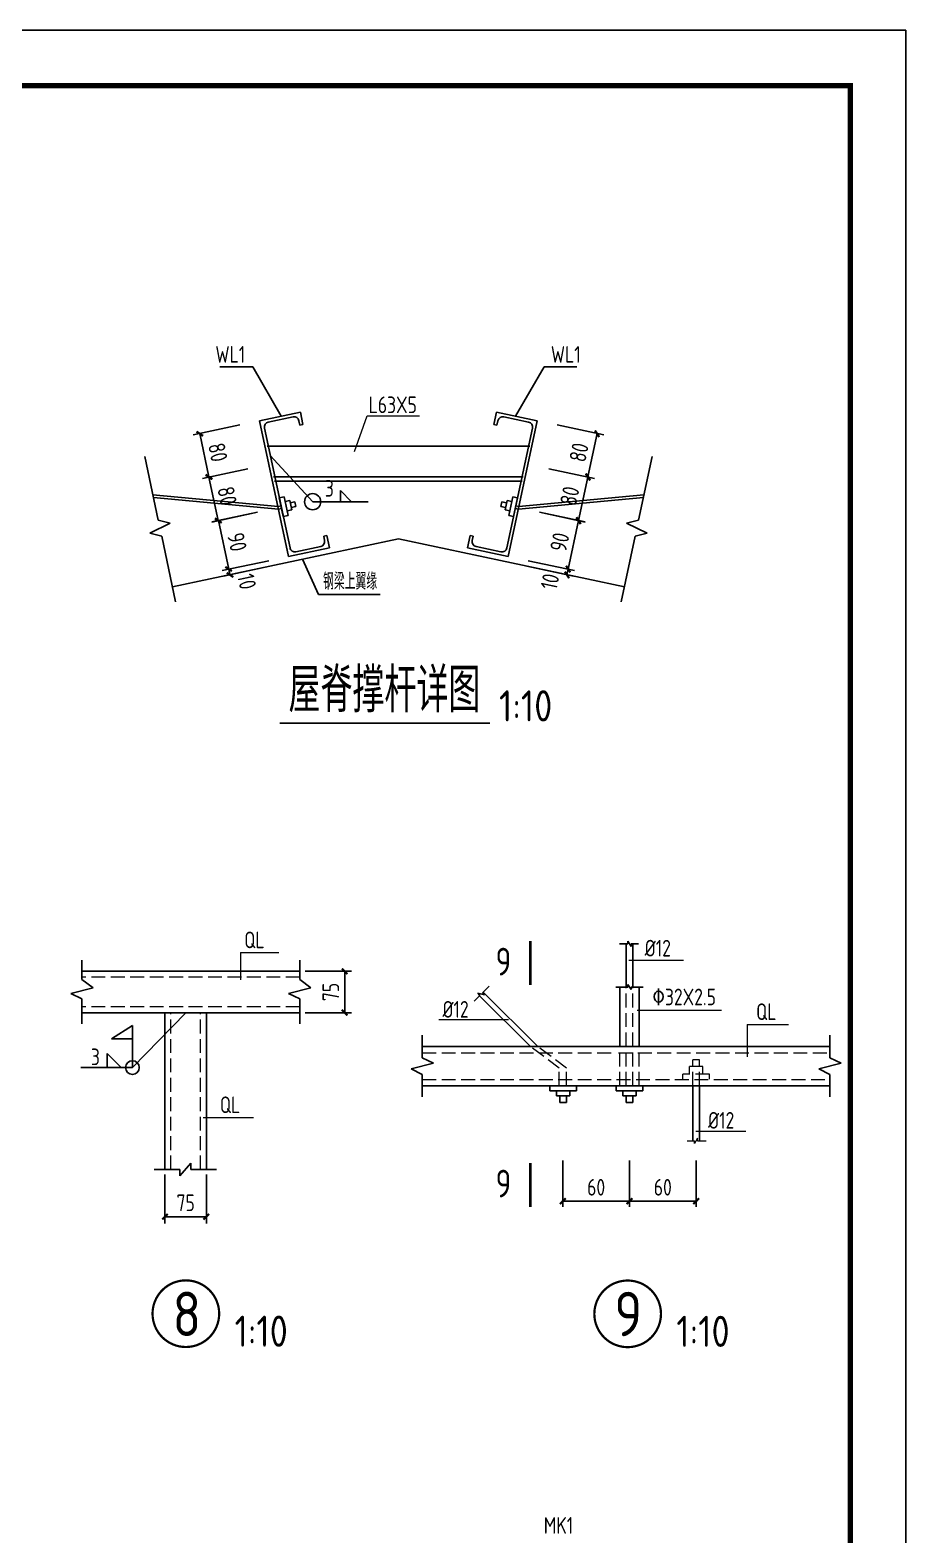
# Model space of a CAD drawing. Header units: millimetres. Extents: x 866561 to 876967, y 40200 to 44891.
# Drawn here: x 874842.7 to 875000.4, y 40531.2 to 40802.1 of the extents above; entities that cross this region are included whole.
import ezdxf

# ---------------------------------------------------------------- set-up
doc = ezdxf.new("R2010")
doc.units = ezdxf.units.MM
doc.header["$LTSCALE"] = 1000
doc.header["$MEASUREMENT"] = 0
doc.linetypes.add('DASH', pattern=[0.35, 0.25, -0.1])
for name, color, linetype, lineweight in [('1', 4, 'Continuous', 70), ('D3', 62, 'Continuous', 9), ('LZ', 64, 'Continuous', 9), ('数字', 3, 'Continuous', 9)]:
    doc.layers.add(name, color=color, linetype=linetype, lineweight=lineweight)
for name, color, linetype in [('D1', 112, 'Continuous'), ('D2', 6, 'Continuous'), ('DIM', 7, 'Continuous'), ('DRAWING0', 112, 'Continuous'), ('PUB_DIM', 3, 'Continuous'), ('THIN', 7, 'Continuous'), ('文字', 7, 'Continuous'), ('桩', 6, 'Continuous')]:
    doc.layers.add(name, color=color, linetype=linetype)
doc.styles.add('GBHZ', font='gbenor.shx', dxfattribs={"width": 0.9, "bigfont": 'gbcbig.shx'})
doc.dimstyles.new('100', dxfattribs={"dimscale": 0, "dimtxt": 3, "dimasz": 0.01, "dimexe": 1, "dimexo": 2, "dimgap": 1, "dimtad": 1, "dimdec": 0, "dimlfac": 100, "dimdsep": 46, "dimtxsty": 'GBHZ', "dimblk": 'JT', "dimcen": -2.5, "dimclrd": 7, "dimclre": 7, "dimclrt": 7, "dimadec": 0, "dimazin": 0, "dimtfac": 1, "dimtdec": 0, "dimtix": 1, "dimtmove": 2, "dimatfit": 3, "dimldrblk": 'JT', "dimfxl": 0, "dimtolj": 1, "dimlwd": -1, "dimlwe": -1, "dimarcsym": 0})
doc.dimstyles.new('Y10', dxfattribs={"dimscale": 0, "dimtxt": 3, "dimasz": 0.01, "dimexe": 1.2, "dimexo": 1, "dimgap": 1, "dimtad": 1, "dimdec": 0, "dimlfac": 10, "dimzin": 0, "dimdsep": 46, "dimtxsty": 'GBHZ', "dimblk1": 'DX', "dimblk2": 'DX', "dimsah": 1, "dimcen": 0.09, "dimdle": 1, "dimadec": 0, "dimazin": 0, "dimtfac": 1, "dimtdec": 0, "dimtix": 1, "dimtmove": 2, "dimatfit": 3, "dimldrblk": 'DX', "dimfxl": 0, "dimtolj": 1, "dimtzin": 0, "dimarcsym": 0})

# ---------------------------------------------------------------- blocks, each defined once
blk = doc.blocks.new('DX')
at = {"color": 0, "linetype": 'ByBlock', "const_width": 40}
blk.add_lwpolyline([(-54, -51), (46, 49)], dxfattribs=at)
blk = doc.blocks.new('*D715')
at = {"layer": 'Defpoints', "color": 0, "linetype": 'ByBlock'}
for p in [(874884.57, 40715.52), (874876.55, 40713.81), (874886.62, 40706.79)]:
    blk.add_point(p, dxfattribs=at)
at = {"layer": 'dim', "color": 0, "linetype": 'ByBlock', "lineweight": -2}
for p, q in [((874883.59, 40715.31), (874875.38, 40713.56)), ((874878.42, 40705.06), (874876.56, 40713.8)), ((874885.65, 40706.58), (874877.24, 40704.8))]:
    blk.add_line(p, q, dxfattribs=at)
at = {"layer": 'dim', "color": 0, "linetype": 'ByBlock', "lineweight": -2, "xscale": 0.01, "yscale": 0.01, "zscale": 0.01}
for p, rotation in [((874876.55, 40713.81), 102.0171866415808), ((874878.42, 40705.05), 282.0171866415808)]:
    blk.add_blockref('DX', p, dxfattribs=dict(at, rotation=rotation))
at = {"layer": 'dim', "color": 0, "linetype": 'ByBlock', "insert": (874879.93, 40709.95), "char_height": 3, "attachment_point": 5, "rotation": 282.0172, "style": 'GBHZ'}
blk.add_mtext('\\A1;90', dxfattribs=at)
blk = doc.blocks.new('*D716')
at = {"layer": 'Defpoints', "color": 0, "linetype": 'ByBlock'}
for p in [(874882.86, 40723.37), (874874.86, 40721.67), (874884.57, 40715.52)]:
    blk.add_point(p, dxfattribs=at)
at = {"layer": 'dim', "color": 0, "linetype": 'ByBlock', "lineweight": -2}
for p, q in [((874881.88, 40723.16), (874873.68, 40721.42)), ((874876.53, 40713.81), (874874.86, 40721.66)), ((874883.59, 40715.31), (874875.36, 40713.55))]:
    blk.add_line(p, q, dxfattribs=at)
at = {"layer": 'dim', "color": 0, "linetype": 'ByBlock', "lineweight": -2, "xscale": 0.01, "yscale": 0.01, "zscale": 0.01}
for p, rotation in [((874874.86, 40721.67), 102.0171866415808), ((874876.53, 40713.8), 282.0171866415808)]:
    blk.add_blockref('DX', p, dxfattribs=dict(at, rotation=rotation))
at = {"layer": 'dim', "color": 0, "linetype": 'ByBlock', "insert": (874878.14, 40718.26), "char_height": 3, "attachment_point": 5, "rotation": 282.0172, "style": 'GBHZ'}
blk.add_mtext('\\A1;80', dxfattribs=at)
blk = doc.blocks.new('*D717')
at = {"layer": 'Defpoints', "color": 0, "linetype": 'ByBlock'}
for p in [(874881.4, 40731.24), (874873.19, 40729.49), (874882.86, 40723.37)]:
    blk.add_point(p, dxfattribs=at)
at = {"layer": 'dim', "color": 0, "linetype": 'ByBlock', "lineweight": -2}
for p, q in [((874880.42, 40731.03), (874872.02, 40729.24)), ((874874.85, 40721.68), (874873.19, 40729.48)), ((874881.88, 40723.16), (874873.68, 40721.42))]:
    blk.add_line(p, q, dxfattribs=at)
at = {"layer": 'dim', "color": 0, "linetype": 'ByBlock', "lineweight": -2, "xscale": 0.01, "yscale": 0.01, "zscale": 0.01}
for p, rotation in [((874873.19, 40729.49), 102.0171866415808), ((874874.86, 40721.67), 282.0171866415808)]:
    blk.add_blockref('DX', p, dxfattribs=dict(at, rotation=rotation))
at = {"layer": 'dim', "color": 0, "linetype": 'ByBlock', "insert": (874876.47, 40726.1), "char_height": 3, "attachment_point": 5, "rotation": 282.0172, "style": 'GBHZ'}
blk.add_mtext('\\A1;80', dxfattribs=at)
blk = doc.blocks.new('*D718')
at = {"layer": 'Defpoints', "color": 0, "linetype": 'ByBlock'}
for p in [(874886.62, 40706.79), (874878.63, 40704.07), (874886.83, 40705.81)]:
    blk.add_point(p, dxfattribs=at)
at = {"layer": 'dim', "color": 0, "linetype": 'ByBlock', "lineweight": -2}
for p, q in [((874885.65, 40706.58), (874877.24, 40704.8)), ((874885.85, 40705.61), (874877.45, 40703.82)), ((874878.42, 40705.06), (874878.41, 40705.07)), ((874878.42, 40705.05), (874878.63, 40704.07)), ((874878.63, 40704.06), (874878.63, 40704.05))]:
    blk.add_line(p, q, dxfattribs=at)
at = {"layer": 'dim', "color": 0, "linetype": 'ByBlock', "lineweight": -2, "xscale": 0.01, "yscale": 0.01, "zscale": 0.01}
for p, rotation in [((874878.42, 40705.05), 282.0171866415808), ((874878.63, 40704.07), 102.0171866415808)]:
    blk.add_blockref('DX', p, dxfattribs=dict(at, rotation=rotation))
at = {"layer": 'dim', "color": 0, "linetype": 'ByBlock', "insert": (874881.69, 40702.84), "char_height": 3, "attachment_point": 5, "rotation": 282.0172, "style": 'GBHZ'}
blk.add_mtext('\\A1;10', dxfattribs=at)
blk = doc.blocks.new('*D825')
at = {"layer": 'Defpoints', "color": 0, "linetype": 'ByBlock'}
for p in [(874933.38, 40715.52), (874941.4, 40713.81), (874931.33, 40706.79)]:
    blk.add_point(p, dxfattribs=at)
at = {"layer": 'dim', "color": 0, "linetype": 'ByBlock', "lineweight": -2}
for p, q in [((874934.36, 40715.31), (874942.58, 40713.56)), ((874939.54, 40705.06), (874941.4, 40713.8)), ((874932.31, 40706.58), (874940.71, 40704.8))]:
    blk.add_line(p, q, dxfattribs=at)
at = {"layer": 'dim', "color": 0, "linetype": 'ByBlock', "lineweight": -2, "xscale": 0.01, "yscale": 0.01, "zscale": 0.01}
for p, rotation in [((874941.4, 40713.81), 77.9828133649419), ((874939.54, 40705.05), 257.9828133649419)]:
    blk.add_blockref('DX', p, dxfattribs=dict(at, rotation=rotation))
at = {"layer": 'dim', "color": 0, "linetype": 'ByBlock', "insert": (874938.02, 40709.95), "char_height": 3, "attachment_point": 5, "rotation": 77.9828, "style": 'GBHZ'}
blk.add_mtext('\\A1;90', dxfattribs=at)
blk = doc.blocks.new('*D826')
at = {"layer": 'Defpoints', "color": 0, "linetype": 'ByBlock'}
for p in [(874935.1, 40723.37), (874943.1, 40721.67), (874933.38, 40715.52)]:
    blk.add_point(p, dxfattribs=at)
at = {"layer": 'dim', "color": 0, "linetype": 'ByBlock', "lineweight": -2}
for p, q in [((874936.07, 40723.16), (874944.27, 40721.42)), ((874941.43, 40713.81), (874943.1, 40721.66)), ((874934.36, 40715.31), (874942.6, 40713.55))]:
    blk.add_line(p, q, dxfattribs=at)
at = {"layer": 'dim', "color": 0, "linetype": 'ByBlock', "lineweight": -2, "xscale": 0.01, "yscale": 0.01, "zscale": 0.01}
for p, rotation in [((874943.1, 40721.67), 77.9828133649419), ((874941.42, 40713.8), 257.9828133649419)]:
    blk.add_blockref('DX', p, dxfattribs=dict(at, rotation=rotation))
at = {"layer": 'dim', "color": 0, "linetype": 'ByBlock', "insert": (874939.82, 40718.26), "char_height": 3, "attachment_point": 5, "rotation": 77.9828, "style": 'GBHZ'}
blk.add_mtext('\\A1;80', dxfattribs=at)
blk = doc.blocks.new('*D827')
at = {"layer": 'Defpoints', "color": 0, "linetype": 'ByBlock'}
for p in [(874936.56, 40731.24), (874944.76, 40729.49), (874935.1, 40723.37)]:
    blk.add_point(p, dxfattribs=at)
at = {"layer": 'dim', "color": 0, "linetype": 'ByBlock', "lineweight": -2}
for p, q in [((874937.54, 40731.03), (874945.94, 40729.24)), ((874943.1, 40721.68), (874944.76, 40729.48)), ((874936.07, 40723.16), (874944.27, 40721.42))]:
    blk.add_line(p, q, dxfattribs=at)
at = {"layer": 'dim', "color": 0, "linetype": 'ByBlock', "lineweight": -2, "xscale": 0.01, "yscale": 0.01, "zscale": 0.01}
for p, rotation in [((874944.76, 40729.49), 77.9828133649419), ((874943.1, 40721.67), 257.9828133649419)]:
    blk.add_blockref('DX', p, dxfattribs=dict(at, rotation=rotation))
at = {"layer": 'dim', "color": 0, "linetype": 'ByBlock', "insert": (874941.49, 40726.1), "char_height": 3, "attachment_point": 5, "rotation": 77.9828, "style": 'GBHZ'}
blk.add_mtext('\\A1;80', dxfattribs=at)
blk = doc.blocks.new('*D828')
at = {"layer": 'Defpoints', "color": 0, "linetype": 'ByBlock'}
for p in [(874931.33, 40706.79), (874931.12, 40705.81), (874939.33, 40704.07)]:
    blk.add_point(p, dxfattribs=at)
at = {"layer": 'dim', "color": 0, "linetype": 'ByBlock', "lineweight": -2}
for p, q in [((874932.31, 40706.58), (874940.71, 40704.8)), ((874932.1, 40705.61), (874940.5, 40703.82)), ((874939.33, 40704.06), (874939.32, 40704.05)), ((874939.54, 40705.05), (874939.33, 40704.07)), ((874939.54, 40705.06), (874939.54, 40705.07))]:
    blk.add_line(p, q, dxfattribs=at)
at = {"layer": 'dim', "color": 0, "linetype": 'ByBlock', "lineweight": -2, "xscale": 0.01, "yscale": 0.01, "zscale": 0.01}
for p, rotation in [((874939.33, 40704.07), 77.98281336494192), ((874939.54, 40705.05), 257.9828133649419)]:
    blk.add_blockref('DX', p, dxfattribs=dict(at, rotation=rotation))
at = {"layer": 'dim', "color": 0, "linetype": 'ByBlock', "insert": (874936.26, 40702.84), "char_height": 3, "attachment_point": 5, "rotation": 77.9828, "style": 'GBHZ'}
blk.add_mtext('\\A1;10', dxfattribs=at)
blk = doc.blocks.new('JT')
at = {"color": 3}
blk.add_line((-20, 0), (20, 0), dxfattribs=at)
at = {"color": 3, "const_width": 40}
blk.add_lwpolyline([(-53, -53), (53, 53)], dxfattribs=at)
blk = doc.blocks.new('*D932')
at = {"layer": 'Defpoints', "color": 0, "linetype": 'ByBlock'}
for p in [(874950.58, 40600.58, 6.02), (874962.58, 40600.58, 6.02), (874962.58, 40591.26)]:
    blk.add_point(p, dxfattribs=at)
at = {"layer": 'DIM', "color": 7, "linetype": 'ByBlock'}
for p, q in [((874950.58, 40598.58), (874950.58, 40590.26)), ((874962.58, 40598.58), (874962.58, 40590.26)), ((874950.59, 40591.26), (874962.57, 40591.26))]:
    blk.add_line(p, q, dxfattribs=at)
at = {"layer": 'DIM', "color": 7, "linetype": 'ByBlock', "xscale": 0.01, "yscale": 0.01, "zscale": 0.009999999999999787, "rotation": 180}
blk.add_blockref('JT', (874950.58, 40591.26), dxfattribs=at)
at = {"layer": 'DIM', "color": 7, "linetype": 'ByBlock', "xscale": 0.01, "yscale": 0.01, "zscale": 0.009999999999999787}
blk.add_blockref('JT', (874962.58, 40591.26), dxfattribs=at)
at = {"layer": 'DIM', "color": 7, "linetype": 'ByBlock', "insert": (874956.58, 40593.76), "char_height": 3, "attachment_point": 5, "style": 'GBHZ'}
blk.add_mtext('\\A1;60', dxfattribs=at)
blk = doc.blocks.new('*D933')
at = {"layer": 'Defpoints', "color": 0, "linetype": 'ByBlock'}
for p in [(874938.58, 40600.58, 6.02), (874950.58, 40600.58, 6.02), (874950.58, 40591.26)]:
    blk.add_point(p, dxfattribs=at)
at = {"layer": 'DIM', "color": 7, "linetype": 'ByBlock'}
for p, q in [((874938.58, 40598.58), (874938.58, 40590.26)), ((874950.58, 40598.58), (874950.58, 40590.26)), ((874938.59, 40591.26), (874950.57, 40591.26))]:
    blk.add_line(p, q, dxfattribs=at)
at = {"layer": 'DIM', "color": 7, "linetype": 'ByBlock', "xscale": 0.01, "yscale": 0.01, "zscale": 0.009999999999999787, "rotation": 180}
blk.add_blockref('JT', (874938.58, 40591.26), dxfattribs=at)
at = {"layer": 'DIM', "color": 7, "linetype": 'ByBlock', "xscale": 0.01, "yscale": 0.01, "zscale": 0.009999999999999787}
blk.add_blockref('JT', (874950.58, 40591.26), dxfattribs=at)
at = {"layer": 'DIM', "color": 7, "linetype": 'ByBlock', "insert": (874944.58, 40593.76), "char_height": 3, "attachment_point": 5, "style": 'GBHZ'}
blk.add_mtext('\\A1;60', dxfattribs=at)
blk = doc.blocks.new('*D973')
at = {"layer": 'Defpoints', "color": 0, "linetype": 'ByBlock'}
for p in [(874891.2, 40632.68), (874891.2, 40625.18), (874899.3, 40625.18)]:
    blk.add_point(p, dxfattribs=at)
at = {"layer": 'DIM', "color": 0, "linetype": 'ByBlock', "lineweight": -2}
for p, q in [((874892.2, 40632.68), (874900.5, 40632.68)), ((874899.3, 40632.67), (874899.3, 40625.19)), ((874892.2, 40625.18), (874900.5, 40625.18))]:
    blk.add_line(p, q, dxfattribs=at)
at = {"layer": 'DIM', "color": 0, "linetype": 'ByBlock', "lineweight": -2, "xscale": 0.01, "yscale": 0.01, "zscale": 0.01}
for p, rotation in [((874899.3, 40632.68), 90), ((874899.3, 40625.18), 270)]:
    blk.add_blockref('DX', p, dxfattribs=dict(at, rotation=rotation))
at = {"layer": 'DIM', "color": 0, "linetype": 'ByBlock', "insert": (874896.8, 40628.93), "char_height": 3, "attachment_point": 5, "rotation": 90, "style": 'GBHZ'}
blk.add_mtext('\\A1;75', dxfattribs=at)
blk = doc.blocks.new('*D974')
at = {"layer": 'Defpoints', "color": 0, "linetype": 'ByBlock'}
for p in [(874866.92, 40597.06, -5), (874874.42, 40597.06, -5), (874874.42, 40588.46)]:
    blk.add_point(p, dxfattribs=at)
at = {"layer": 'DIM', "color": 0, "linetype": 'ByBlock', "lineweight": -2}
for p, q in [((874866.92, 40596.06), (874866.92, 40587.26)), ((874874.42, 40596.06), (874874.42, 40587.26)), ((874866.93, 40588.46), (874874.41, 40588.46))]:
    blk.add_line(p, q, dxfattribs=at)
at = {"layer": 'DIM', "color": 0, "linetype": 'ByBlock', "lineweight": -2, "xscale": 0.01, "yscale": 0.01, "zscale": 0.009999999999999787, "rotation": 180}
blk.add_blockref('DX', (874866.92, 40588.46), dxfattribs=at)
at = {"layer": 'DIM', "color": 0, "linetype": 'ByBlock', "lineweight": -2, "xscale": 0.01, "yscale": 0.01, "zscale": 0.009999999999999787}
blk.add_blockref('DX', (874874.42, 40588.46), dxfattribs=at)
at = {"layer": 'DIM', "color": 0, "linetype": 'ByBlock', "insert": (874870.67, 40590.96), "char_height": 3, "attachment_point": 5, "style": 'GBHZ'}
blk.add_mtext('\\A1;75', dxfattribs=at)

msp = doc.modelspace()

# ---------------------------------------------------------------- linework, layer by layer
at = {"color": 0}
for p, q in [((875000.353, 40802.139), (874159.353, 40802.139)), ((874159.353, 40802.139), (875000.353, 40802.139)), ((875000.353, 40802.139), (875000.353, 40208.139))]:
    msp.add_line(p, q, dxfattribs=at)
at = {"color": 251}
for p, q in [((874882.733, 40741.5), (874876.834, 40741.5)), ((874887.892, 40732.622), (874882.733, 40741.5)), ((874930.064, 40732.622), (874935.223, 40741.5)), ((874935.223, 40741.5), (874941.122, 40741.5)), ((874893.535, 40717.211), (874885.899, 40725.506)), ((874903.535, 40717.211), (874893.535, 40717.211)), ((874900.535, 40717.211), (874898.535, 40719.211)), ((874898.535, 40717.211), (874898.535, 40719.211)), ((874868.298, 40701.869), (874908.978, 40710.529)), ((874949.657, 40701.869), (874908.978, 40710.529)), ((874891.688, 40706.848), (874894.572, 40700.49)), ((874905.667, 40700.49), (874894.572, 40700.49))]:
    msp.add_line(p, q, dxfattribs=at)
at = {"color": 0, "const_width": 1}
msp.add_lwpolyline([(874990.353, 40218.139), (874184.353, 40218.139), (874184.353, 40792.139), (874990.353, 40792.139)], close=True, dxfattribs=at)
at = {"linetype": 'ByBlock', "ltscale": 0.5, "const_width": 0.4, "elevation": -5}
msp.add_lwpolyline([(874864.701, 40570.996, 1), (874876.701, 40570.996, 1)], format="xyb", close=True, dxfattribs=at)
at = {"linetype": 'ByBlock', "ltscale": 0.5, "const_width": 0.4}
msp.add_lwpolyline([(874944.253, 40570.97, 1), (874956.253, 40570.97, 1)], format="xyb", close=True, dxfattribs=at)
at = {"color": 251}
msp.add_circle((874893.535, 40717.211), 1.456, dxfattribs=at)
at = {"layer": '1', "color": 2, "const_width": 0.48, "elevation": -6.024}
for points in [[(874932.715, 40630.187), (874932.715, 40638.109)], [(874932.715, 40590.217), (874932.715, 40598.139)]]:
    msp.add_lwpolyline(points, dxfattribs=at)
at = {"layer": 'D1', "color": 251}
for p, q in [((874950.308, 40637.611), (874948.787, 40637.611)), ((874950.308, 40637.611), (874950.308, 40638.079)), ((874950.308, 40638.079), (874950.893, 40637.143)), ((874952.18, 40637.611), (874950.893, 40637.611)), ((874950.893, 40637.143), (874950.893, 40637.611)), ((874950.308, 40630.289), (874950.893, 40629.353)), ((874950.308, 40629.821), (874950.308, 40630.289)), ((874922.635, 40627.288), (874923.654, 40628.317)), ((874924.491, 40628.414), (874923.28, 40628.687)), ((874923.28, 40628.687), (874923.654, 40628.317)), ((874924.117, 40628.784), (874925.321, 40630)), ((874924.117, 40628.784), (874924.491, 40628.414)), ((874950.308, 40629.821), (874948.12, 40629.821)), ((874953.035, 40629.821), (874950.893, 40629.821)), ((874950.893, 40629.353), (874950.893, 40629.821))]:
    msp.add_line(p, q, dxfattribs=at)
at = {"layer": 'D1'}
for p, q in [((874869.614, 40595.836, -5), (874871.595, 40598.084, -5)), ((874871.595, 40598.084, -5), (874871.595, 40596.96, -5)), ((874869.614, 40596.96, -5), (874865.001, 40596.96, -5)), ((874869.614, 40596.96, -5), (874869.614, 40595.836, -5)), ((874876.247, 40596.96, -5), (874871.595, 40596.96, -5))]:
    msp.add_line(p, q, dxfattribs=at)
at = {"layer": 'D2'}
for p, q in [((874883.98, 40731.79), (874891.314, 40733.351)), ((874891.785, 40731.14), (874891.314, 40733.351)), ((874926.171, 40731.14), (874926.641, 40733.351)), ((874933.975, 40731.79), (874926.641, 40733.351)), ((874889.208, 40707.343), (874883.98, 40731.79)), ((874885.532, 40731.537), (874890, 40732.489)), ((874891.233, 40731.023), (874891.069, 40731.795)), ((874891.233, 40731.023), (874891.785, 40731.14)), ((874926.722, 40731.023), (874926.171, 40731.14)), ((874926.722, 40731.023), (874926.886, 40731.795)), ((874932.424, 40731.537), (874927.955, 40732.489)), ((874928.748, 40707.343), (874933.975, 40731.79)), ((874889.454, 40708.893), (874884.838, 40730.468)), ((874928.501, 40708.893), (874933.118, 40730.468)), ((874885.319, 40727.216), (874932.637, 40727.216)), ((874886.497, 40721.716), (874931.458, 40721.716)), ((874886.669, 40720.916), (874931.287, 40720.916)), ((874864.764, 40718.47), (874887.306, 40716.354)), ((874864.87, 40717.974), (874887.368, 40715.856)), ((874887.528, 40717.915), (874888.375, 40718.096)), ((874888.375, 40718.096), (874889.095, 40714.71)), ((874888.555, 40717.249), (874889.401, 40717.429)), ((874889.401, 40717.429), (874889.762, 40715.736)), ((874889.491, 40717.006), (874890.338, 40717.186)), ((874890.338, 40717.186), (874890.518, 40716.34)), ((874927.617, 40717.186), (874927.437, 40716.34)), ((874928.464, 40717.006), (874927.617, 40717.186)), ((874928.554, 40717.429), (874928.194, 40715.736)), ((874929.401, 40717.249), (874928.554, 40717.429)), ((874929.581, 40718.096), (874928.86, 40714.71)), ((874930.427, 40717.915), (874929.581, 40718.096)), ((874953.086, 40717.974), (874930.587, 40715.856)), ((874953.191, 40718.47), (874930.649, 40716.354)), ((874887.306, 40716.354), (874887.836, 40716.467)), ((874887.368, 40715.856), (874887.94, 40715.978)), ((874888.249, 40714.529), (874889.095, 40714.71)), ((874888.915, 40715.556), (874889.762, 40715.736)), ((874889.671, 40716.16), (874890.518, 40716.34)), ((874928.284, 40716.16), (874927.437, 40716.34)), ((874929.04, 40715.556), (874928.194, 40715.736)), ((874929.706, 40714.529), (874928.86, 40714.71)), ((874930.587, 40715.856), (874930.015, 40715.978)), ((874930.649, 40716.354), (874930.119, 40716.467)), ((874889.208, 40707.343), (874896.542, 40708.904)), ((874890.523, 40708.199), (874894.991, 40709.15)), ((874895.521, 40710.991), (874896.072, 40711.108)), ((874895.686, 40710.219), (874895.521, 40710.991)), ((874896.542, 40708.904), (874896.072, 40711.108)), ((874921.414, 40708.904), (874921.883, 40711.108)), ((874928.748, 40707.343), (874921.414, 40708.904)), ((874922.434, 40710.991), (874921.883, 40711.108)), ((874922.27, 40710.219), (874922.434, 40710.991)), ((874927.432, 40708.199), (874922.964, 40709.15)), ((874949.992, 40629.821), (874949.992, 40637.622)), ((874951.162, 40629.821), (874951.162, 40637.622)), ((874891.202, 40632.679), (874851.984, 40632.679)), ((874932.734, 40619.138), (874923.56, 40628.221)), ((874934.05, 40619.138), (874924.211, 40628.879)), ((874948.822, 40619.138), (874948.822, 40629.821)), ((874952.333, 40619.138), (874952.333, 40629.821)), ((874891.202, 40625.181), (874851.984, 40625.181)), ((874866.925, 40596.96), (874866.925, 40625.181)), ((874874.423, 40596.96), (874874.423, 40625.181)), ((874913.269, 40619.138), (874948.589, 40619.138)), ((874948.589, 40619.138), (874986.686, 40619.138)), ((874913.269, 40612.026), (874983.638, 40612.026)), ((874913.269, 40612.026), (874986.686, 40612.026)), ((874936.23, 40612.026), (874936.23, 40611.124)), ((874941.038, 40612.026), (874941.038, 40611.124)), ((874948.157, 40612.026), (874948.157, 40611.124)), ((874952.965, 40612.026), (874952.965, 40611.124)), ((874961.961, 40612.026), (874961.961, 40602.109)), ((874963.163, 40612.026), (874963.163, 40602.109)), ((874936.23, 40611.124), (874941.038, 40611.124)), ((874937.432, 40611.124), (874937.432, 40610.222)), ((874937.432, 40610.222), (874939.836, 40610.222)), ((874938.033, 40610.222), (874938.033, 40609.02)), ((874938.033, 40609.02), (874939.235, 40609.02)), ((874939.235, 40610.222), (874939.235, 40609.02)), ((874939.836, 40611.124), (874939.836, 40610.222)), ((874948.157, 40611.124), (874952.965, 40611.124)), ((874949.359, 40611.124), (874949.359, 40610.222)), ((874949.359, 40610.222), (874951.763, 40610.222)), ((874949.96, 40610.222), (874949.96, 40609.02)), ((874949.96, 40609.02), (874951.162, 40609.02)), ((874951.162, 40610.222), (874951.162, 40609.02)), ((874951.763, 40611.124), (874951.763, 40610.222))]:
    msp.add_line(p, q, dxfattribs=at)
for centre, start, end in [((874885.719, 40730.656), 102.01719, 192.01719), ((874890.187, 40731.607), 12.01719, 102.01719), ((874927.768, 40731.607), 77.98281, 167.98281), ((874932.236, 40730.656), 347.98281, 77.98281), ((874890.336, 40709.08), 192.01719, 282.01719), ((874894.804, 40710.032), 282.01719, 12.01719), ((874923.151, 40710.032), 167.98281, 257.98281), ((874927.62, 40709.08), 257.98281, 347.98281)]:
    msp.add_arc(centre, 0.902, start, end, dxfattribs=at)
at = {"layer": 'D3', "color": 251}
for p, q in [((874901.08, 40726.241, -5), (874903.353, 40732.65)), ((874903.353, 40732.65), (874912.772, 40732.648)), ((874960.287, 40634.585), (874950.451, 40634.585)), ((874951.955, 40625.648), (874967.13, 40625.648)), ((874928.798, 40623.913), (874916.282, 40623.913)), ((874971.744, 40623.085, -6.024), (874971.744, 40617.269, -6.024)), ((874971.744, 40623.085, -6.024), (874979.206, 40623.085, -6.024)), ((874971.516, 40603.807), (874962.541, 40603.807))]:
    msp.add_line(p, q, dxfattribs=at)
at = {"layer": 'D3'}
for p, q in [((874880.515, 40636.018), (874887.431, 40636.018)), ((874880.515, 40636.018), (874880.515, 40631.104)), ((874873.789, 40606.326), (874882.911, 40606.326)), ((874960.976, 40602.109), (874962.263, 40602.109)), ((874962.848, 40602.577), (874962.263, 40601.641)), ((874962.263, 40601.641), (874962.263, 40602.109)), ((874962.848, 40602.109), (874962.848, 40602.577)), ((874962.848, 40602.109), (874964.369, 40602.109))]:
    msp.add_line(p, q, dxfattribs=at)
at = {"layer": 'DRAWING0'}
for p, q in [((874870.696, 40625.178), (874861.076, 40615.302, 5)), ((874861.076, 40622.864, 5), (874857.319, 40620.492, 5)), ((874861.076, 40615.302, 5), (874861.076, 40622.864, 5)), ((874857.319, 40620.492, 5), (874861.076, 40620.492, 5)), ((874856.51, 40615.302, 5), (874856.51, 40617.871, 5)), ((874856.51, 40617.871, 5), (874859.08, 40615.302, 5)), ((874851.77, 40615.302, 5), (874861.076, 40615.302, 5))]:
    msp.add_line(p, q, dxfattribs=at)
msp.add_circle((874861.076, 40615.302, 5), 1.238, dxfattribs=at)
msp.add_solid([(874861.076, 40620.492, 5), (874861.076, 40622.864, 5), (874857.319, 40620.492, 5), (874861.076, 40620.492, 5)], dxfattribs=at)
at = {"layer": 'LZ', "linetype": 'DASH', "ltscale": 0.01}
for p, q in [((874891.202, 40631.609), (874851.984, 40631.609)), ((874891.202, 40626.251), (874851.984, 40626.251)), ((874867.995, 40596.96), (874867.995, 40625.181)), ((874873.353, 40596.96), (874873.353, 40625.181))]:
    msp.add_line(p, q, dxfattribs=at)
at = {"layer": 'LZ', "color": 251, "linetype": 'DASH', "ltscale": 0.01}
for p, q in [((874949.992, 40619.138), (874949.992, 40629.821)), ((874951.162, 40619.138), (874951.162, 40629.821)), ((874913.269, 40617.967), (874947.419, 40617.967)), ((874937.918, 40615.194), (874932.734, 40619.138)), ((874939.235, 40615.194), (874934.05, 40619.138)), ((874948.589, 40617.967), (874986.686, 40617.967)), ((874948.822, 40612.026), (874948.822, 40619.138)), ((874949.992, 40612.026), (874949.992, 40619.095)), ((874951.162, 40612.026), (874951.162, 40619.039)), ((874952.333, 40612.026), (874952.333, 40619.039)), ((874937.918, 40612.026), (874937.918, 40615.194)), ((874939.235, 40612.026), (874939.235, 40615.194)), ((874964.966, 40614.13), (874960.158, 40614.13)), ((874960.158, 40613.228), (874960.158, 40614.13)), ((874961.36, 40614.13), (874961.36, 40615.532)), ((874963.764, 40615.532), (874961.36, 40615.532)), ((874961.961, 40612.026), (874961.961, 40616.734)), ((874963.163, 40616.734), (874961.961, 40616.734)), ((874963.163, 40612.026), (874963.163, 40616.734)), ((874963.764, 40614.13), (874963.764, 40615.532)), ((874964.966, 40613.228), (874964.966, 40614.13)), ((874913.269, 40613.196), (874986.686, 40613.196))]:
    msp.add_line(p, q, dxfattribs=at)
at = {"layer": 'THIN'}
for p, q in [((874865.734, 40713.915), (874863.295, 40725.372)), ((874952.222, 40713.915), (874954.66, 40725.372)), ((874864.194, 40711.543), (874867.898, 40713.354)), ((874867.898, 40713.354), (874865.734, 40713.915)), ((874950.057, 40713.354), (874952.222, 40713.915)), ((874953.761, 40711.543), (874950.057, 40713.354)), ((874866.358, 40710.981), (874864.194, 40711.543)), ((874868.866, 40699.201), (874866.358, 40710.981)), ((874949.089, 40699.201), (874951.597, 40710.981)), ((874951.597, 40710.981), (874953.761, 40711.543))]:
    msp.add_line(p, q, dxfattribs=at)
at = {"layer": 'THIN', "linetype": 'ByBlock'}
for p, q in [((874851.984, 40634.679), (874851.984, 40631.18)), ((874891.202, 40634.679), (874891.202, 40631.18)), ((874851.984, 40631.18), (874853.984, 40629.68)), ((874891.202, 40631.18), (874893.202, 40629.68)), ((874853.984, 40629.68), (874849.984, 40628.68)), ((874849.984, 40628.68), (874851.984, 40627.68)), ((874851.984, 40627.68), (874851.984, 40623.181)), ((874893.202, 40629.68), (874889.202, 40628.68)), ((874889.202, 40628.68), (874891.202, 40627.68)), ((874891.202, 40627.68), (874891.202, 40623.181)), ((874913.269, 40621.138), (874913.269, 40617.082)), ((874986.686, 40621.138), (874986.686, 40617.082)), ((874913.269, 40617.082), (874915.269, 40616.082)), ((874986.686, 40617.082), (874988.686, 40616.082)), ((874915.269, 40616.082), (874911.269, 40615.082)), ((874911.269, 40615.082), (874913.269, 40614.082)), ((874913.269, 40614.082), (874913.269, 40610.026)), ((874988.686, 40616.082), (874984.686, 40615.082)), ((874984.686, 40615.082), (874986.686, 40614.082)), ((874986.686, 40614.082), (874986.686, 40610.026))]:
    msp.add_line(p, q, dxfattribs=at)
at = {"layer": '文字', "color": 6, "const_width": 0.32}
msp.add_lwpolyline([(874887.576, 40677.338), (874925.479, 40677.338)], dxfattribs=at)
at = {"layer": '桩'}
for p, q in [((874887.528, 40717.915), (874888.249, 40714.529)), ((874930.427, 40717.915), (874929.706, 40714.529))]:
    msp.add_line(p, q, dxfattribs=at)

# ---------------------------------------------------------------- texts
at = {"color": 251, "style": 'GBHZ', "width": 0.9}
msp.add_text('3', height=3, dxfattribs=at).set_placement((874895.735, 40718.111))
at = {"layer": 'DRAWING0', "style": 'GBHZ', "width": 0.9}
msp.add_text('3', height=3, dxfattribs=at).set_placement((874853.601, 40615.749, 5))
at = {"layer": 'PUB_DIM', "style": 'GBHZ', "width": 0.9}
for p in [(874926.471, 40631.892, -6.024), (874926.471, 40591.922, -6.024)]:
    msp.add_text('9', height=5, dxfattribs=at).set_placement(p)
at = {"layer": '数字', "style": 'GBHZ', "width": 0.9}
for s, p in [('WL1', (874876.017, 40742.239)), ('WL1', (874936.418, 40742.239)), ('L63X5', (874903.612, 40733.165)), ('钢梁上翼缘', (874895.417, 40701.383)), ('QL', (874881.21, 40636.807)), ('%%C12', (874953.329, 40635.317)), ('%%13032X2.5', (874954.652, 40626.525)), ('%%C12', (874916.907, 40624.299)), ('QL', (874973.382, 40623.874, -6.024)), ('QL', (874876.827, 40607.115)), ('%%C12', (874964.735, 40604.313)), ('MK1', (874935.152, 40531.37))]:
    msp.add_text(s, height=3, dxfattribs=at).set_placement(p)
at = {"layer": '文字', "color": 6, "style": 'GBHZ'}
for s, height, p in [('屋脊撑杆详图', 8, (874889.184, 40679.289)), ('1:10', 5.6, (874927.094, 40677.649)), ('8', 8, (874868.306, 40566.962, -5)), ('9', 8, (874947.858, 40566.937)), ('1:10', 5.6, (874879.467, 40565.044, -5.009)), ('1:10', 5.6, (874959.019, 40565.018, -0.009))]:
    msp.add_text(s, height=height, dxfattribs=at).set_placement(p)

# ---------------------------------------------------------------- dimensions: what is measured, and where the dimension line sits
at = {"layer": 'dim', "color": 0, "linetype": 'ByBlock'}
for base, p1, p2, angle, picture, middle in [((874873.191, 40729.493), (874882.859, 40723.372), (874881.397, 40731.24), 102.01719, '*D717', (874876.469, 40726.101)), ((874944.764, 40729.493), (874935.097, 40723.372), (874936.559, 40731.24), 77.98281, '*D827', (874941.486, 40726.101)), ((874874.857, 40721.668), (874884.571, 40715.516), (874882.859, 40723.372), 102.01719, '*D716', (874878.139, 40718.257)), ((874943.099, 40721.668), (874933.384, 40715.516), (874935.097, 40723.372), 77.98281, '*D826', (874939.816, 40718.257)), ((874876.553, 40713.809), (874886.624, 40706.793), (874884.571, 40715.516), 102.01719, '*D715', (874879.931, 40709.948)), ((874941.402, 40713.809), (874931.331, 40706.793), (874933.384, 40715.516), 77.98281, '*D825', (874938.024, 40709.948))]:
    dim = msp.add_linear_dim(base=base, p1=p1, p2=p2, angle=angle, dimstyle='Y10', override={"dimscale": 1}, dxfattribs=at)
    dim.commit()
    dim.dimension.update_dxf_attribs({"geometry": picture, "text_midpoint": middle})
for base, p1, p2, angle, picture, middle in [((874878.627, 40704.068), (874886.624, 40706.793), (874886.832, 40705.815), 282.01719, '*D718', (874881.693, 40702.845)), ((874939.328, 40704.068), (874931.331, 40706.793), (874931.123, 40705.815), 257.98281, '*D828', (874936.262, 40702.845))]:
    dim = msp.add_linear_dim(base=base, p1=p1, p2=p2, angle=angle, dimstyle='Y10', override={"dimscale": 1}, dxfattribs=at)
    dim.commit()
    dim.dimension.update_dxf_attribs({"geometry": picture, "text_midpoint": middle, "dimtype": 160})
at = {"layer": 'DIM', "linetype": 'ByBlock'}
dim = msp.add_linear_dim(base=(874899.302, 40625.181), p1=(874891.202, 40632.679), p2=(874891.202, 40625.181), angle=270, dimstyle='Y10', override={"dimscale": 1}, dxfattribs=at)
dim.commit()
dim.dimension.update_dxf_attribs({"geometry": '*D973', "text_midpoint": (874896.802, 40628.93)})
at = {"layer": 'DIM', "color": 4, "linetype": 'ByBlock'}
for base, p1, p2, picture, middle in [((874950.577, 40591.263, -6.024), (874938.577, 40600.585), (874950.577, 40600.585), '*D933', (874944.577, 40593.763, -6.024)), ((874962.578, 40591.263, -6.024), (874950.577, 40600.585), (874962.578, 40600.585), '*D932', (874956.578, 40593.763, -6.024))]:
    dim = msp.add_linear_dim(base=base, p1=p1, p2=p2, dimstyle='100', override={"dimscale": 1, "dimlfac": 5}, dxfattribs=at)
    dim.commit()
    dim.dimension.update_dxf_attribs({"geometry": picture, "text_midpoint": middle})
at = {"layer": 'DIM', "linetype": 'ByBlock'}
dim = msp.add_linear_dim(base=(874874.423, 40588.461, 5), p1=(874866.925, 40597.059), p2=(874874.423, 40597.059), dimstyle='Y10', override={"dimscale": 1}, dxfattribs=at)
dim.commit()
dim.dimension.update_dxf_attribs({"geometry": '*D974', "text_midpoint": (874870.674, 40590.961, 5)})

doc.saveas('drawing.dxf')
